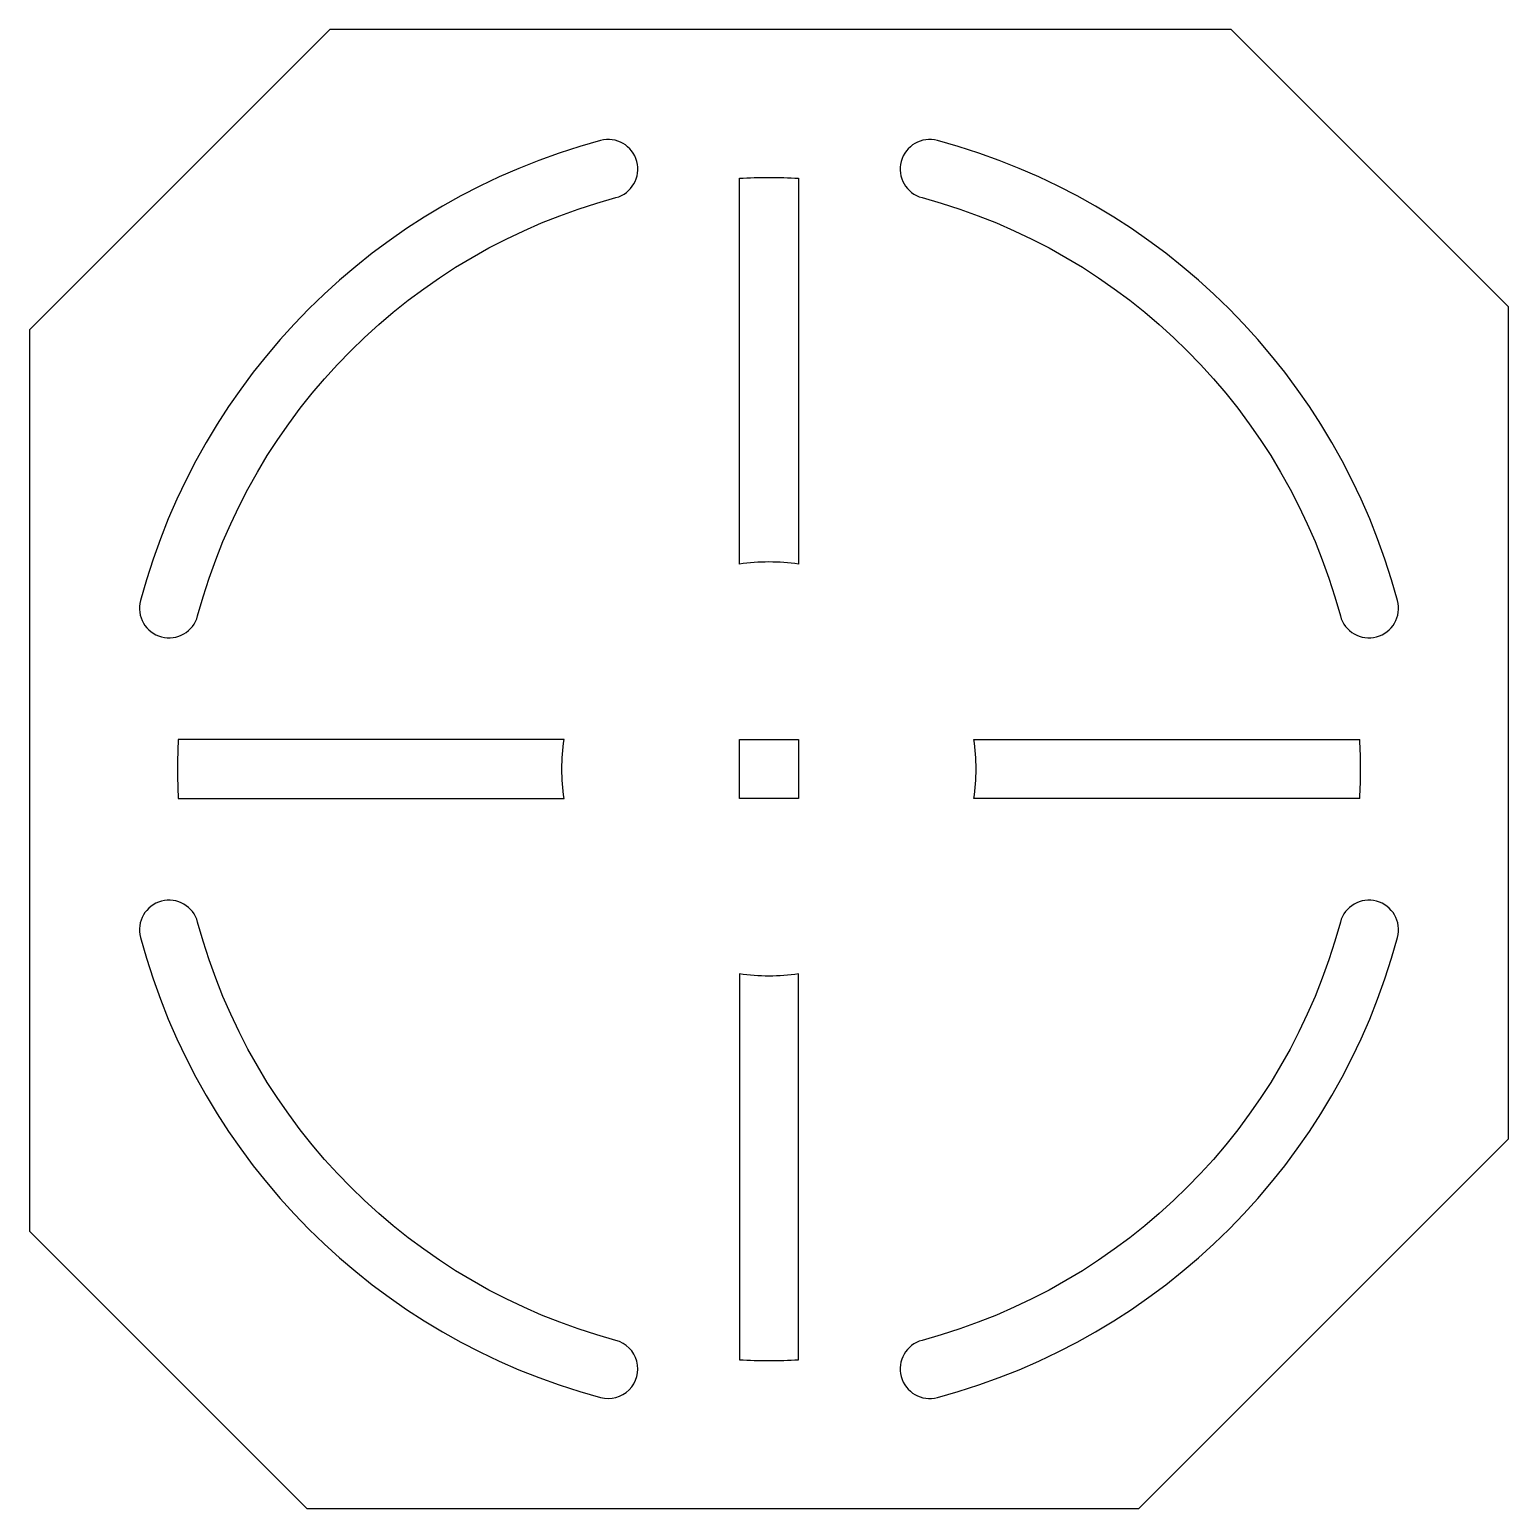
# Model space of a CAD drawing. Header units: centimetres. Extents: x -19.8 to 5.2, y -5 to 20.
import ezdxf

# ---------------------------------------------------------------- set-up
doc = ezdxf.new("R2010")
doc.units = ezdxf.units.CM
doc.layers.get('0').update_dxf_attribs({"linetype": 'CONTINUOUS'})

msp = doc.modelspace()

# ---------------------------------------------------------------- linework, layer by layer
for p, q in [((-3.805, 7.986), (2.719, 7.986)), ((2.719, 6.986), (-3.805, 6.986))]:
    msp.add_line(p, q)
for points in [[(0.544, 19.986), (-14.691, 19.986), (-19.769, 14.908), (-19.769, -0.326), (-15.081, -5.014), (-1.019, -5.014), (5.231, 1.236), (5.231, 15.299)], [(-6.769, 6.986), (-7.769, 6.986), (-7.769, 7.986), (-6.769, 7.986)]]:
    msp.add_lwpolyline(points, close=True)
for points in [[(-9.857, 17.145, 1), (-10.116, 18.111, 0.267949), (-17.894, 10.333, 1), (-16.928, 10.074, -0.267949)], [(2.39, 10.074, 1), (3.356, 10.333, 0.267949), (-4.422, 18.111, 1), (-4.681, 17.145, -0.267949)], [(-7.769, 10.95), (-7.769, 17.474, -0.025016), (-6.769, 17.474), (-6.769, 10.95, 0.071797)], [(-17.256, 7.986, 0.025016), (-17.256, 6.986), (-10.733, 6.986, -0.071797), (-10.733, 7.986)], [(-16.928, 4.898, 1), (-17.894, 4.639, 0.267949), (-10.116, -3.139, 1), (-9.857, -2.173, -0.267949)], [(-4.681, -2.173, 1), (-4.422, -3.139, 0.267949), (3.356, 4.639, 1), (2.39, 4.898, -0.267949)], [(-7.769, -2.501, 0.025016), (-6.769, -2.501), (-6.769, 4.022, -0.071797), (-7.769, 4.022)]]:
    msp.add_lwpolyline(points, format="xyb", close=True)
for radius, start, end in [(3.5, -8.2132, 8.2132), (10, -2.866, 2.866)]:
    msp.add_arc((-7.269, 7.486), radius, start, end)

doc.saveas('drawing.dxf')
